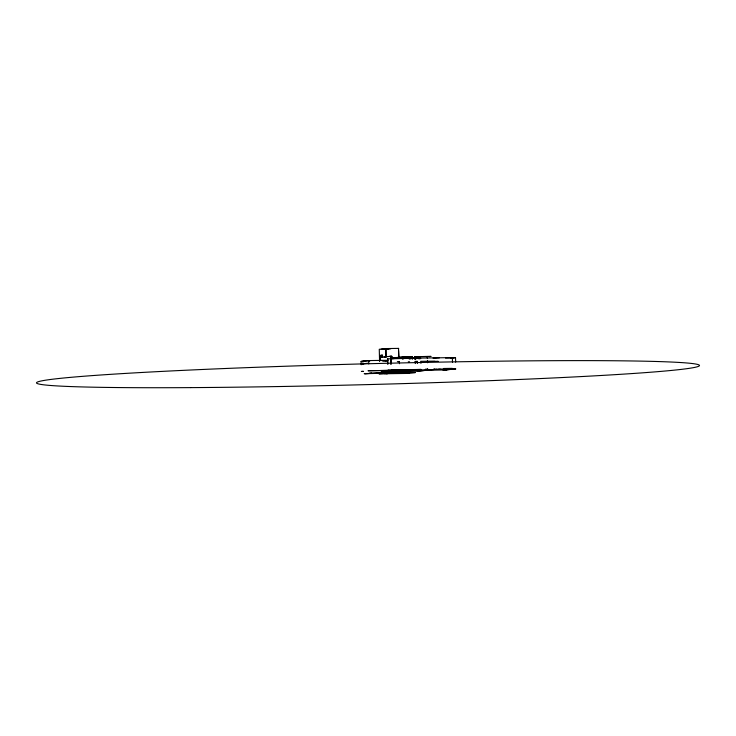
<?xml version="1.0" encoding="UTF-8"?>
<svg xmlns="http://www.w3.org/2000/svg" width="736" height="736" viewBox="0 0 736 736"><rect width="100%" height="100%" fill="white"/><g stroke="black" fill="none" stroke-linecap="round" stroke-linejoin="round"><path stroke-width="1.1" d="M386.354 348.579L379.261 349.287L379.583 361.542M385.508 349.177L389.096 348.79M390.917 348.588L383.695 348.864M391.018 348.616L381.184 349.232M398.489 348.404L398.958 357.337M380.88 357.494L380.825 355.304L382.6 355.175L381.993 355.184L382.048 357.365M380.53 360.539L380.448 357.328L391.331 356.215L391.386 358.349M398.719 348.386L385.977 348.56L385.968 357.034L385.747 348.588M391.81 356.408L392.086 358.009M361.183 364.752L361.091 361.394L368.681 360.576L387.881 360.3M412.491 358.956L412.436 356.675L403.181 356.813L391.846 358.027L398.673 357.935M392.684 358L394.321 357.825M394.56 357.797L412.436 356.675M387.55 363.4L387.66 358.828L387.808 364.513M390.844 364.191L390.936 358.478L391.083 364.164M391.304 358.782L394.947 358.441M414.837 358.938L414.782 356.666L431.094 356.417L429.134 356.629M405.564 358.294L403.273 358.506L409.998 358.395M387.734 360.484L382.352 361.008M383.723 360.971L386.97 360.622M409.041 358.515L411.783 358.202M427.147 356.472L427.441 358.561M408.94 356.73L408.995 358.68L412.39 358.193M367.816 363.271L362.094 363.888L363.308 363.869M408.995 358.68L410.955 358.846M419.98 358.092L387.43 358.855M414.791 358.791L420.587 358.082L420.606 358.736M399.28 361.634L399.528 363.722M433.044 358.101L435.151 357.88M435.758 357.871L433.89 358.073L439.401 357.816M409.602 361.808L408.287 361.808M415.058 361.413L415.316 363.501M417.183 361.385L417.432 363.474M452.373 357.613L452.493 362.167M450.524 358.055L455.529 357.558L455.648 362.112M435.234 361.128L420.67 361.33L420.955 363.336M438.122 361.413L436.154 361.44L438.288 361.394M362.287 371.367L361.358 371.468L363.501 371.349L362.572 371.45M387.955 370.208L420.274 369.463M391.23 369.849L421.121 369.435L416.272 369.95M382.619 371.082L381.68 371.183L383.226 371.073M388.341 370.466L389.04 370.383L368.009 370.751L390.494 370.346L382.895 371.165M391.598 370.153L395.241 369.812M365.056 373.667L377.807 373.06M369.61 373.18L371.597 372.968M384.615 371.984L390.227 371.386M376.896 373.078L378.884 372.858M386.961 371.974L379.877 372.683L392.73 371.892M392.435 371.33L394.671 371.146M377.504 373.069L379.491 372.848M388.562 371.928L394.165 371.33M395.517 371.11L405.113 370.134M378.654 373.198L399.915 372.802M380.08 373.032L383.888 372.793M381.69 372.802L383.704 372.637M389.776 371.91L395.379 371.312M377.347 373.492L380.19 373.189M380.328 373.17L381.671 373.032M386.115 372.572L389.703 372.186M392.362 371.901L384.302 372.26M398.498 371.248L400.136 371.064M400.366 371.045L401.709 370.898M409.29 370.052L410.633 369.904M380.172 373.244L384.726 372.756L364.21 373.704L384.799 373.207M399.105 371.238L400.476 371.091M400.706 371.064L402.316 370.889M403.227 370.88L397.458 370.953M409.897 370.042L411.24 369.895M412.546 370.024L402.767 370.217L403.981 370.199M402.141 371.192L416.033 369.978L431.443 369.739M406.042 370.815L415.426 369.987M387.375 372.959L393.567 372.287M397.67 371.8L402.84 371.404M403.503 371.174L404.874 371.027M407.781 370.815L394.303 371.128M417.008 369.822L415.122 369.987M391.58 372.756L391.874 372.756M399.335 371.781L417.772 371.211L436.595 369.214M389.5 373.014L390.255 372.986M392.877 372.683L386.538 372.986L405.03 372.103M384.652 373.732L389.243 373.391L383.741 373.373M388.737 373.29L389.215 373.272M419.373 369.932L419.842 369.886M427.717 369.122L427.266 369.822L427.717 369.122L425.463 369.15M386.391 373.732L387.688 373.621M391.699 373.088L378.957 373.833L406.566 373.446M394.284 373.051L397.238 373.032L391.35 373.41L408.646 373.161M398.075 372.858L409.952 371.634L380.834 372.278L384.965 371.947M398.075 372.996L394.919 373.336L408.876 373.143M417.404 371.192L430.597 369.776M437.828 369.389L440.303 369.187M406.189 373.428L415.325 372.563L399.234 372.784M442.925 370.042L455.823 368.929L433.348 369.481L454.655 369.058M444.664 369.996L445.86 369.923M446.393 369.895L454.563 368.984M412.243 358.312L415.72 357.954M412.031 358.266L415.582 357.908M411.617 358.395L414.948 358.064M380.825 355.304L381.432 355.304L381.487 357.484M391.331 356.215L390.724 356.224L390.779 358.358M389.464 356.417L392.04 356.38M383.99 357.061L386.198 357.006M414.782 356.666L430.256 356.454M380.448 357.328L381.653 357.319M411.599 357.733L415.739 357.696M411.452 357.954L415.932 357.889M390.696 358.506L455.529 357.558M445.501 358.055L454.278 357.935M361.091 361.394L364.55 361.339M385.425 361.008L387.67 360.98M397.357 361.643L399.51 361.606M415.26 361.385L417.413 361.358M443.624 368.488L452.254 368.368M426.54 370.272L446.77 369.904M391.11 371.174L391.718 371.165L388.194 371.487L389.408 371.468M389.85 371.367L399.565 371.229M392.095 372.775L400.062 372.637M434.166 368.791L434.185 369.444M427.496 360.668L427.552 362.784M427.478 369.15L427.496 369.794M419.548 358.671L419.492 356.555L418.802 356.592L418.858 358.809M419.115 356.555L419.18 358.772M415.923 356.629L415.969 358.579M415.316 356.638L415.371 358.91M415.141 358.938L415.076 356.666L415.067 358.92M412.197 356.702L412.261 358.975M409.547 356.721L409.602 358.671M403.181 356.813L403.236 359.03M402.417 356.886L402.472 359.113M398.544 350.649L398.719 357.365M379.822 359.922L379.84 360.576M369.684 361.229L369.665 360.585L362.305 361.376L362.324 362.02M368.966 360.658L368.975 361.302M368.681 360.576L368.773 363.934M363.234 361.275L363.253 361.919M190.753 387.614A331.586 10.414 -1.5 0 0 699.2 365.939A331.586 10.414 -1.5 0 0 214.047 368.975A331.586 10.414 -1.5 0 0 190.753 387.614"/></g></svg>
